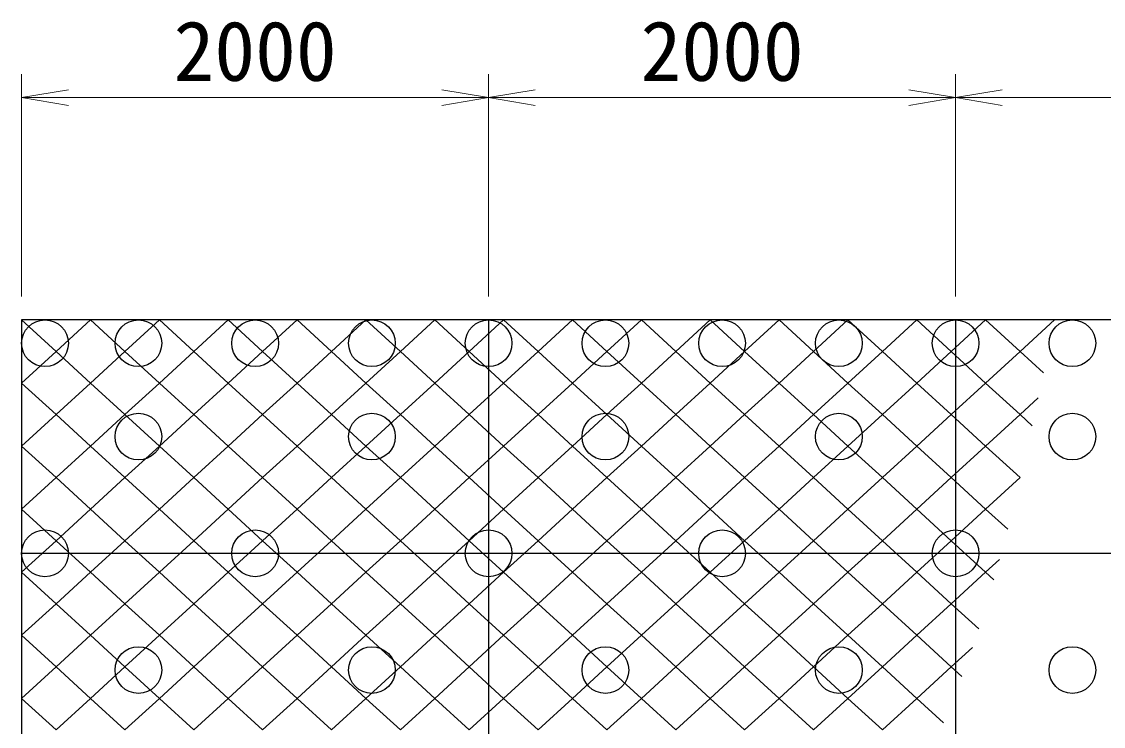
# Model space of a CAD drawing. Units: millimetres, scale not verified. Extents: x 690 to 40690, y 684 to 28809.
# Drawn here: x 25822 to 30455, y 17869 to 20888 of the extents above; entities that cross this region are included whole.
import ezdxf
from ezdxf.enums import TextEntityAlignment as Align

# ---------------------------------------------------------------- set-up
doc = ezdxf.new("R2010")
doc.units = ezdxf.units.MM
doc.header["$LTSCALE"] = 100
doc.layers.add('C-STR', color=1, linetype='Continuous', lineweight=25)
doc.layers.add('C-STR-DIM', color=1, linetype='Continuous', lineweight=13)
doc.styles.add('ＭＳ ゴシック', font='')
doc.styles.get('ＭＳ ゴシック').set_extended_font_data('MS Gothic')

msp = doc.modelspace()

# ---------------------------------------------------------------- linework, layer by layer
at = {"layer": 'C-STR', "color": 7}
for p, q in [((35821.9, 19610), (25821.9, 19610)), ((25821.9, 19610), (25821.9, 9610)), ((27821.9, 19610), (27821.9, 9610)), ((29821.9, 19610), (29821.9, 9610)), ((35821.9, 18610), (25821.9, 18610))]:
    msp.add_line(p, q, dxfattribs=at)
at = {"layer": 'C-STR'}
for p, q in [((25821.9, 19610), (25969.3, 19474.8)), ((25969.3, 19474.8), (26116.8, 19610)), ((26116.8, 19610), (26264.2, 19474.8)), ((26264.2, 19474.8), (26411.7, 19610)), ((26411.7, 19610), (26559.1, 19474.8)), ((26559.1, 19474.8), (26706.6, 19610)), ((26706.6, 19610), (26854.1, 19474.8)), ((26854.1, 19474.8), (27001.5, 19610)), ((27001.5, 19610), (27149, 19474.8)), ((27149, 19474.8), (27296.4, 19610)), ((27296.4, 19610), (27443.9, 19474.8)), ((27443.9, 19474.8), (27591.3, 19610)), ((27591.3, 19610), (27738.8, 19474.8)), ((27738.8, 19474.8), (27886.2, 19610)), ((27886.2, 19610), (28033.7, 19474.8)), ((28033.7, 19474.8), (28181.2, 19610)), ((28181.2, 19610), (28328.6, 19474.8)), ((28328.6, 19474.8), (28476.1, 19610)), ((28476.1, 19610), (28623.5, 19474.8)), ((28623.5, 19474.8), (28771, 19610)), ((28771, 19610), (28918.4, 19474.8)), ((28918.4, 19474.8), (29065.9, 19610)), ((29065.9, 19610), (29213.3, 19474.8)), ((29213.3, 19474.8), (29360.8, 19610)), ((29360.8, 19610), (29508.3, 19474.8)), ((29508.3, 19474.8), (29655.7, 19610)), ((29655.7, 19610), (29803.2, 19474.8)), ((29803.2, 19474.8), (29950.6, 19610)), ((29950.6, 19610), (30098.1, 19474.8)), ((30098.1, 19474.8), (30245.5, 19610)), ((25821.9, 19339.7), (25969.3, 19474.8)), ((25969.3, 19474.8), (26116.8, 19339.7)), ((26116.8, 19339.7), (26264.2, 19474.8)), ((26264.2, 19474.8), (26411.7, 19339.7)), ((26411.7, 19339.7), (26559.1, 19474.8)), ((26559.1, 19474.8), (26706.6, 19339.7)), ((26706.6, 19339.7), (26854.1, 19474.8)), ((26854.1, 19474.8), (27001.5, 19339.7)), ((27001.5, 19339.7), (27149, 19474.8)), ((27149, 19474.8), (27296.4, 19339.7)), ((27296.4, 19339.7), (27443.9, 19474.8)), ((27443.9, 19474.8), (27591.3, 19339.7)), ((27591.3, 19339.7), (27738.8, 19474.8)), ((27738.8, 19474.8), (27886.2, 19339.7)), ((27886.2, 19339.7), (28033.7, 19474.8)), ((28033.7, 19474.8), (28181.2, 19339.7)), ((28181.2, 19339.7), (28328.6, 19474.8)), ((28328.6, 19474.8), (28476.1, 19339.7)), ((28476.1, 19339.7), (28623.5, 19474.8)), ((28623.5, 19474.8), (28771, 19339.7)), ((28771, 19339.7), (28918.4, 19474.8)), ((28918.4, 19474.8), (29065.9, 19339.7)), ((29065.9, 19339.7), (29213.3, 19474.8)), ((29213.3, 19474.8), (29360.8, 19339.7)), ((29360.8, 19339.7), (29508.3, 19474.8)), ((29508.3, 19474.8), (29655.7, 19339.7)), ((29655.7, 19339.7), (29803.2, 19474.8)), ((29803.2, 19474.8), (29950.6, 19339.7)), ((29950.6, 19339.7), (30098.1, 19474.8)), ((30098.1, 19474.8), (30198.5, 19382.9)), ((25821.9, 19339.7), (25969.3, 19204.6)), ((25969.3, 19204.6), (26116.8, 19339.7)), ((26116.8, 19339.7), (26264.2, 19204.6)), ((26264.2, 19204.6), (26411.7, 19339.7)), ((26411.7, 19339.7), (26559.1, 19204.6)), ((26559.1, 19204.6), (26706.6, 19339.7)), ((26706.6, 19339.7), (26854.1, 19204.6)), ((26854.1, 19204.6), (27001.5, 19339.7)), ((27001.5, 19339.7), (27149, 19204.6)), ((27149, 19204.6), (27296.4, 19339.7)), ((27296.4, 19339.7), (27443.9, 19204.6)), ((27443.9, 19204.6), (27591.3, 19339.7)), ((27591.3, 19339.7), (27738.8, 19204.6)), ((27738.8, 19204.6), (27886.2, 19339.7)), ((27886.2, 19339.7), (28033.7, 19204.6)), ((28033.7, 19204.6), (28181.2, 19339.7)), ((28181.2, 19339.7), (28328.6, 19204.6)), ((28328.6, 19204.6), (28476.1, 19339.7)), ((28476.1, 19339.7), (28623.5, 19204.6)), ((28623.5, 19204.6), (28771, 19339.7)), ((28771, 19339.7), (28918.4, 19204.6)), ((28918.4, 19204.6), (29065.9, 19339.7)), ((29065.9, 19339.7), (29213.3, 19204.6)), ((29213.3, 19204.6), (29360.8, 19339.7)), ((29360.8, 19339.7), (29508.3, 19204.6)), ((29508.3, 19204.6), (29655.7, 19339.7)), ((29655.7, 19339.7), (29803.2, 19204.6)), ((29803.2, 19204.6), (29950.6, 19339.7)), ((29950.6, 19339.7), (30098.1, 19204.6)), ((30098.1, 19204.6), (30175.8, 19275.9)), ((25821.9, 19069.5), (25969.3, 19204.6)), ((25969.3, 19204.6), (26116.8, 19069.5)), ((26116.8, 19069.5), (26264.2, 19204.6)), ((26264.2, 19204.6), (26411.7, 19069.5)), ((26411.7, 19069.5), (26559.1, 19204.6)), ((26559.1, 19204.6), (26706.6, 19069.5)), ((26706.6, 19069.5), (26854.1, 19204.6)), ((26854.1, 19204.6), (27001.5, 19069.5)), ((27001.5, 19069.5), (27149, 19204.6)), ((27149, 19204.6), (27296.4, 19069.5)), ((27296.4, 19069.5), (27443.9, 19204.6)), ((27443.9, 19204.6), (27591.3, 19069.5)), ((27591.3, 19069.5), (27738.8, 19204.6)), ((27738.8, 19204.6), (27886.2, 19069.5)), ((27886.2, 19069.5), (28033.7, 19204.6)), ((28033.7, 19204.6), (28181.2, 19069.5)), ((28181.2, 19069.5), (28328.6, 19204.6)), ((28328.6, 19204.6), (28476.1, 19069.5)), ((28476.1, 19069.5), (28623.5, 19204.6)), ((28623.5, 19204.6), (28771, 19069.5)), ((28771, 19069.5), (28918.4, 19204.6)), ((28918.4, 19204.6), (29065.9, 19069.5)), ((29065.9, 19069.5), (29213.3, 19204.6)), ((29213.3, 19204.6), (29360.8, 19069.5)), ((29360.8, 19069.5), (29508.3, 19204.6)), ((29508.3, 19204.6), (29655.7, 19069.5)), ((29655.7, 19069.5), (29803.2, 19204.6)), ((29803.2, 19204.6), (29950.6, 19069.5)), ((29950.6, 19069.5), (30098.1, 19204.6)), ((30098.1, 19204.6), (30150.1, 19156.9)), ((25821.9, 19069.5), (25969.3, 18934.4)), ((25969.3, 18934.4), (26116.8, 19069.5)), ((26116.8, 19069.5), (26264.2, 18934.4)), ((26264.2, 18934.4), (26411.7, 19069.5)), ((26411.7, 19069.5), (26559.1, 18934.4)), ((26559.1, 18934.4), (26706.6, 19069.5)), ((26706.6, 19069.5), (26854.1, 18934.4)), ((26854.1, 18934.4), (27001.5, 19069.5)), ((27001.5, 19069.5), (27149, 18934.4)), ((27149, 18934.4), (27296.4, 19069.5)), ((27296.4, 19069.5), (27443.9, 18934.4)), ((27443.9, 18934.4), (27591.3, 19069.5)), ((27591.3, 19069.5), (27738.8, 18934.4)), ((27738.8, 18934.4), (27886.2, 19069.5)), ((27886.2, 19069.5), (28033.7, 18934.4)), ((28033.7, 18934.4), (28181.2, 19069.5)), ((28181.2, 19069.5), (28328.6, 18934.4)), ((28328.6, 18934.4), (28476.1, 19069.5)), ((28476.1, 19069.5), (28623.5, 18934.4)), ((28623.5, 18934.4), (28771, 19069.5)), ((28771, 19069.5), (28918.4, 18934.4)), ((28918.4, 18934.4), (29065.9, 19069.5)), ((29065.9, 19069.5), (29213.3, 18934.4)), ((29213.3, 18934.4), (29360.8, 19069.5)), ((29360.8, 19069.5), (29508.3, 18934.4)), ((29508.3, 18934.4), (29655.7, 19069.5)), ((29655.7, 19069.5), (29803.2, 18934.4)), ((29803.2, 18934.4), (29950.6, 19069.5)), ((29950.6, 19069.5), (30098.1, 18934.4)), ((25821.9, 18799.3), (25969.3, 18934.4)), ((25969.3, 18934.4), (26116.8, 18799.3)), ((26116.8, 18799.3), (26264.2, 18934.4)), ((26264.2, 18934.4), (26411.7, 18799.3)), ((26411.7, 18799.3), (26559.1, 18934.4)), ((26559.1, 18934.4), (26706.6, 18799.3)), ((26706.6, 18799.3), (26854.1, 18934.4)), ((26854.1, 18934.4), (27001.5, 18799.3)), ((27001.5, 18799.3), (27149, 18934.4)), ((27149, 18934.4), (27296.4, 18799.3)), ((27296.4, 18799.3), (27443.9, 18934.4)), ((27443.9, 18934.4), (27591.3, 18799.3)), ((27591.3, 18799.3), (27738.8, 18934.4)), ((27738.8, 18934.4), (27886.2, 18799.3)), ((27886.2, 18799.3), (28033.7, 18934.4)), ((28033.7, 18934.4), (28181.2, 18799.3)), ((28181.2, 18799.3), (28328.6, 18934.4)), ((28328.6, 18934.4), (28476.1, 18799.3)), ((28476.1, 18799.3), (28623.5, 18934.4)), ((28623.5, 18934.4), (28771, 18799.3)), ((28771, 18799.3), (28918.4, 18934.4)), ((28918.4, 18934.4), (29065.9, 18799.3)), ((29065.9, 18799.3), (29213.3, 18934.4)), ((29213.3, 18934.4), (29360.8, 18799.3)), ((29360.8, 18799.3), (29508.3, 18934.4)), ((29508.3, 18934.4), (29655.7, 18799.3)), ((29655.7, 18799.3), (29803.2, 18934.4)), ((29803.2, 18934.4), (29950.6, 18799.3)), ((29950.6, 18799.3), (30098.1, 18934.4)), ((25821.9, 18799.3), (25969.3, 18664.1)), ((25969.3, 18664.1), (26116.8, 18799.3)), ((26116.8, 18799.3), (26264.2, 18664.1)), ((26264.2, 18664.1), (26411.7, 18799.3)), ((26411.7, 18799.3), (26559.1, 18664.1)), ((26559.1, 18664.1), (26706.6, 18799.3)), ((26706.6, 18799.3), (26854.1, 18664.1)), ((26854.1, 18664.1), (27001.5, 18799.3)), ((27001.5, 18799.3), (27149, 18664.1)), ((27149, 18664.1), (27296.4, 18799.3)), ((27296.4, 18799.3), (27443.9, 18664.1)), ((27443.9, 18664.1), (27591.3, 18799.3)), ((27591.3, 18799.3), (27738.8, 18664.1)), ((27738.8, 18664.1), (27886.2, 18799.3)), ((27886.2, 18799.3), (28033.7, 18664.1)), ((28033.7, 18664.1), (28181.2, 18799.3)), ((28181.2, 18799.3), (28328.6, 18664.1)), ((28328.6, 18664.1), (28476.1, 18799.3)), ((28476.1, 18799.3), (28623.5, 18664.1)), ((28623.5, 18664.1), (28771, 18799.3)), ((28771, 18799.3), (28918.4, 18664.1)), ((28918.4, 18664.1), (29065.9, 18799.3)), ((29065.9, 18799.3), (29213.3, 18664.1)), ((29213.3, 18664.1), (29360.8, 18799.3)), ((29360.8, 18799.3), (29508.3, 18664.1)), ((29508.3, 18664.1), (29655.7, 18799.3)), ((29655.7, 18799.3), (29803.2, 18664.1)), ((29803.2, 18664.1), (29950.6, 18799.3)), ((29950.6, 18799.3), (30044.9, 18712.9)), ((25821.9, 18529), (25969.3, 18664.1)), ((25969.3, 18664.1), (26116.8, 18529)), ((26116.8, 18529), (26264.2, 18664.1)), ((26264.2, 18664.1), (26411.7, 18529)), ((26411.7, 18529), (26559.1, 18664.1)), ((26559.1, 18664.1), (26706.6, 18529)), ((26706.6, 18529), (26854.1, 18664.1)), ((26854.1, 18664.1), (27001.5, 18529)), ((27001.5, 18529), (27149, 18664.1)), ((27149, 18664.1), (27296.4, 18529)), ((27296.4, 18529), (27443.9, 18664.1)), ((27443.9, 18664.1), (27591.3, 18529)), ((27591.3, 18529), (27738.8, 18664.1)), ((27738.8, 18664.1), (27886.2, 18529)), ((27886.2, 18529), (28033.7, 18664.1)), ((28033.7, 18664.1), (28181.2, 18529)), ((28181.2, 18529), (28328.6, 18664.1)), ((28328.6, 18664.1), (28476.1, 18529)), ((28476.1, 18529), (28623.5, 18664.1)), ((28623.5, 18664.1), (28771, 18529)), ((28771, 18529), (28918.4, 18664.1)), ((28918.4, 18664.1), (29065.9, 18529)), ((29065.9, 18529), (29213.3, 18664.1)), ((29213.3, 18664.1), (29360.8, 18529)), ((29360.8, 18529), (29508.3, 18664.1)), ((29508.3, 18664.1), (29655.7, 18529)), ((29655.7, 18529), (29803.2, 18664.1)), ((29803.2, 18664.1), (29950.6, 18529)), ((29950.6, 18529), (30010.2, 18583.6)), ((25821.9, 18529), (25969.3, 18393.9)), ((25969.3, 18393.9), (26116.8, 18529)), ((26116.8, 18529), (26264.2, 18393.9)), ((26264.2, 18393.9), (26411.7, 18529)), ((26411.7, 18529), (26559.1, 18393.9)), ((26559.1, 18393.9), (26706.6, 18529)), ((26706.6, 18529), (26854.1, 18393.9)), ((26854.1, 18393.9), (27001.5, 18529)), ((27001.5, 18529), (27149, 18393.9)), ((27149, 18393.9), (27296.4, 18529)), ((27296.4, 18529), (27443.9, 18393.9)), ((27443.9, 18393.9), (27591.3, 18529)), ((27591.3, 18529), (27738.8, 18393.9)), ((27738.8, 18393.9), (27886.2, 18529)), ((27886.2, 18529), (28033.7, 18393.9)), ((28033.7, 18393.9), (28181.2, 18529)), ((28181.2, 18529), (28328.6, 18393.9)), ((28328.6, 18393.9), (28476.1, 18529)), ((28476.1, 18529), (28623.5, 18393.9)), ((28623.5, 18393.9), (28771, 18529)), ((28771, 18529), (28918.4, 18393.9)), ((28918.4, 18393.9), (29065.9, 18529)), ((29065.9, 18529), (29213.3, 18393.9)), ((29213.3, 18393.9), (29360.8, 18529)), ((29360.8, 18529), (29508.3, 18393.9)), ((29508.3, 18393.9), (29655.7, 18529)), ((29655.7, 18529), (29803.2, 18393.9)), ((29803.2, 18393.9), (29950.6, 18529)), ((29950.6, 18529), (29985.7, 18496.9)), ((25821.9, 18258.8), (25969.3, 18393.9)), ((25969.3, 18393.9), (26116.8, 18258.8)), ((26116.8, 18258.8), (26264.2, 18393.9)), ((26264.2, 18393.9), (26411.7, 18258.8)), ((26411.7, 18258.8), (26559.1, 18393.9)), ((26559.1, 18393.9), (26706.6, 18258.8)), ((26706.6, 18258.8), (26854.1, 18393.9)), ((26854.1, 18393.9), (27001.5, 18258.8)), ((27001.5, 18258.8), (27149, 18393.9)), ((27149, 18393.9), (27296.4, 18258.8)), ((27296.4, 18258.8), (27443.9, 18393.9)), ((27443.9, 18393.9), (27591.3, 18258.8)), ((27591.3, 18258.8), (27738.8, 18393.9)), ((27738.8, 18393.9), (27886.2, 18258.8)), ((27886.2, 18258.8), (28033.7, 18393.9)), ((28033.7, 18393.9), (28181.2, 18258.8)), ((28181.2, 18258.8), (28328.6, 18393.9)), ((28328.6, 18393.9), (28476.1, 18258.8)), ((28476.1, 18258.8), (28623.5, 18393.9)), ((28623.5, 18393.9), (28771, 18258.8)), ((28771, 18258.8), (28918.4, 18393.9)), ((28918.4, 18393.9), (29065.9, 18258.8)), ((29065.9, 18258.8), (29213.3, 18393.9)), ((29213.3, 18393.9), (29360.8, 18258.8)), ((29360.8, 18258.8), (29508.3, 18393.9)), ((29508.3, 18393.9), (29655.7, 18258.8)), ((29655.7, 18258.8), (29803.2, 18393.9)), ((29803.2, 18393.9), (29920.7, 18286.2)), ((25821.9, 18258.8), (25969.3, 18123.7)), ((25969.3, 18123.7), (26116.8, 18258.8)), ((26116.8, 18258.8), (26264.2, 18123.7)), ((26264.2, 18123.7), (26411.7, 18258.8)), ((26411.7, 18258.8), (26559.1, 18123.7)), ((26559.1, 18123.7), (26706.6, 18258.8)), ((26706.6, 18258.8), (26854.1, 18123.7)), ((26854.1, 18123.7), (27001.5, 18258.8)), ((27001.5, 18258.8), (27149, 18123.7)), ((27149, 18123.7), (27296.4, 18258.8)), ((27296.4, 18258.8), (27443.9, 18123.7)), ((27443.9, 18123.7), (27591.3, 18258.8)), ((27591.3, 18258.8), (27738.8, 18123.7)), ((27738.8, 18123.7), (27886.2, 18258.8)), ((27886.2, 18258.8), (28033.7, 18123.7)), ((28033.7, 18123.7), (28181.2, 18258.8)), ((28181.2, 18258.8), (28328.6, 18123.7)), ((28328.6, 18123.7), (28476.1, 18258.8)), ((28476.1, 18258.8), (28623.5, 18123.7)), ((28623.5, 18123.7), (28771, 18258.8)), ((28771, 18258.8), (28918.4, 18123.7)), ((28918.4, 18123.7), (29065.9, 18258.8)), ((29065.9, 18258.8), (29213.3, 18123.7)), ((29213.3, 18123.7), (29360.8, 18258.8)), ((29360.8, 18258.8), (29508.3, 18123.7)), ((29508.3, 18123.7), (29655.7, 18258.8)), ((29655.7, 18258.8), (29803.2, 18123.7)), ((29803.2, 18123.7), (29894.1, 18207)), ((25821.9, 17988.5), (25969.3, 18123.7)), ((25969.3, 18123.7), (26116.8, 17988.5)), ((26116.8, 17988.5), (26264.2, 18123.7)), ((26264.2, 18123.7), (26411.7, 17988.5)), ((26411.7, 17988.5), (26559.1, 18123.7)), ((26559.1, 18123.7), (26706.6, 17988.5)), ((26706.6, 17988.5), (26854.1, 18123.7)), ((26854.1, 18123.7), (27001.5, 17988.5)), ((27001.5, 17988.5), (27149, 18123.7)), ((27149, 18123.7), (27296.4, 17988.5)), ((27296.4, 17988.5), (27443.9, 18123.7)), ((27443.9, 18123.7), (27591.3, 17988.5)), ((27591.3, 17988.5), (27738.8, 18123.7)), ((27738.8, 18123.7), (27886.2, 17988.5)), ((27886.2, 17988.5), (28033.7, 18123.7)), ((28033.7, 18123.7), (28181.2, 17988.5)), ((28181.2, 17988.5), (28328.6, 18123.7)), ((28328.6, 18123.7), (28476.1, 17988.5)), ((28476.1, 17988.5), (28623.5, 18123.7)), ((28623.5, 18123.7), (28771, 17988.5)), ((28771, 17988.5), (28918.4, 18123.7)), ((28918.4, 18123.7), (29065.9, 17988.5)), ((29065.9, 17988.5), (29213.3, 18123.7)), ((29213.3, 18123.7), (29360.8, 17988.5)), ((29360.8, 17988.5), (29508.3, 18123.7)), ((29508.3, 18123.7), (29655.7, 17988.5)), ((29655.7, 17988.5), (29803.2, 18123.7)), ((29803.2, 18123.7), (29849.1, 18081.6)), ((25821.9, 17988.5), (25969.3, 17853.4)), ((25969.3, 17853.4), (26116.8, 17988.5)), ((26116.8, 17988.5), (26264.2, 17853.4)), ((26264.2, 17853.4), (26411.7, 17988.5)), ((26411.7, 17988.5), (26559.1, 17853.4)), ((26559.1, 17853.4), (26706.6, 17988.5)), ((26706.6, 17988.5), (26854.1, 17853.4)), ((26854.1, 17853.4), (27001.5, 17988.5)), ((27001.5, 17988.5), (27149, 17853.4)), ((27149, 17853.4), (27296.4, 17988.5)), ((27296.4, 17988.5), (27443.9, 17853.4)), ((27443.9, 17853.4), (27591.3, 17988.5)), ((27591.3, 17988.5), (27738.8, 17853.4)), ((27738.8, 17853.4), (27886.2, 17988.5)), ((27886.2, 17988.5), (28033.7, 17853.4)), ((28033.7, 17853.4), (28181.2, 17988.5)), ((28181.2, 17988.5), (28328.6, 17853.4)), ((28328.6, 17853.4), (28476.1, 17988.5)), ((28476.1, 17988.5), (28623.5, 17853.4)), ((28623.5, 17853.4), (28771, 17988.5)), ((28771, 17988.5), (28918.4, 17853.4)), ((28918.4, 17853.4), (29065.9, 17988.5)), ((29065.9, 17988.5), (29213.3, 17853.4)), ((29213.3, 17853.4), (29360.8, 17988.5)), ((29360.8, 17988.5), (29508.3, 17853.4)), ((29508.3, 17853.4), (29655.7, 17988.5)), ((29655.7, 17988.5), (29770.1, 17883.8))]:
    msp.add_line(p, q, dxfattribs=at)
at = {"layer": 'C-STR', "color": 7}
for centre in [(25921.9, 19510), (26321.9, 19510), (26821.9, 19510), (27321.9, 19510), (27821.9, 19510), (28321.9, 19510), (28821.9, 19510), (29321.9, 19510), (29821.9, 19510), (30321.9, 19510), (26321.9, 19110), (27321.9, 19110), (28321.9, 19110), (29321.9, 19110), (30321.9, 19110), (25921.9, 18610), (26821.9, 18610), (27821.9, 18610), (28821.9, 18610), (29821.9, 18610), (26321.9, 18110), (27321.9, 18110), (28321.9, 18110), (29321.9, 18110), (30321.9, 18110)]:
    msp.add_circle(centre, 100, dxfattribs=at)
at = {"layer": 'C-STR-DIM'}
for p, q in [((25821.9, 19710), (25821.9, 20662.7)), ((27821.9, 19710), (27821.9, 20662.7)), ((27821.9, 19710), (27821.9, 20662.7)), ((29821.9, 19710), (29821.9, 20662.7)), ((29821.9, 19710), (29821.9, 20662.7)), ((25821.9, 20562.7), (27821.9, 20562.7)), ((27821.9, 20562.7), (29821.9, 20562.7)), ((29821.9, 20562.7), (31821.9, 20562.7))]:
    msp.add_line(p, q, dxfattribs=at)
for points in [[(26021.9, 20596.1), (25821.9, 20562.7), (26021.9, 20529.4)], [(27621.9, 20529.4), (27821.9, 20562.7), (27621.9, 20596.1)], [(28021.9, 20596.1), (27821.9, 20562.7), (28021.9, 20529.4)], [(29621.9, 20529.4), (29821.9, 20562.7), (29621.9, 20596.1)], [(30021.9, 20596.1), (29821.9, 20562.7), (30021.9, 20529.4)]]:
    msp.add_lwpolyline(points, dxfattribs=at)

# ---------------------------------------------------------------- texts
at = {"layer": 'C-STR-DIM', "color": 7, "style": 'ＭＳ ゴシック'}
for p in [(26821.9, 20762.7), (28821.9, 20762.7)]:
    msp.add_text('2000', height=256.6, dxfattribs=at).set_placement(p, align=Align.MIDDLE_CENTER)

doc.saveas('drawing.dxf')
